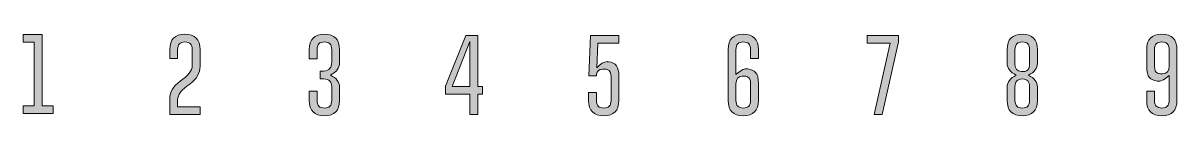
# Model space of a CAD drawing. Header units: inches. Extents: x 4.5 to 64.1, y -8.2 to -4.
import ezdxf

# ---------------------------------------------------------------- set-up
doc = ezdxf.new("R2010")
doc.units = ezdxf.units.IN
doc.header["$MEASUREMENT"] = 0
doc.layers.add('With Dials', color=7, linetype='Continuous')

# ---------------------------------------------------------------- blocks, each defined once
blk = doc.blocks.new('block 3')
at = {"layer": 'With Dials', "true_color": 0x231f20}
h = blk.add_hatch(color=250, dxfattribs=at)
h.dxf.hatch_style = 2
h.paths.add_polyline_path([(5.509, -3.975), (5.509, -7.651), (6.088, -7.651), (6.088, -8.043), (4.528, -8.043), (4.528, -7.651), (5.108, -7.651), (5.108, -4.368), (4.528, -4.368), (4.528, -3.975)])
at = {"layer": 'With Dials', "lineweight": 0}
blk.add_lwpolyline([(5.509, -3.975), (5.509, -7.651), (6.088, -7.651), (6.088, -8.043), (4.528, -8.043), (4.528, -7.651), (5.108, -7.651), (5.108, -4.368), (4.528, -4.368), (4.528, -3.975), (5.509, -3.975)], dxfattribs=at)
blk = doc.blocks.new('block 4')
at = {"layer": 'With Dials', "true_color": 0x231f20}
h = blk.add_hatch(color=250, dxfattribs=at)
h.dxf.hatch_style = 2
edge = h.paths.add_edge_path()
edge.add_spline(control_points=[(12.098, -7.284), (12.098, -6.934), (12.275, -6.631), (12.629, -6.377), (13.045, -6.082), (13.254, -5.82), (13.256, -5.591), (13.256, -5.591), (13.256, -4.75), (13.256, -4.75), (13.256, -4.484), (13.131, -4.351), (12.881, -4.351), (12.881, -4.351), (12.877, -4.351), (12.877, -4.351), (12.626, -4.351), (12.501, -4.484), (12.501, -4.75), (12.501, -4.75), (12.501, -5.215), (12.501, -5.215), (12.501, -5.215), (12.098, -5.215), (12.098, -5.215), (12.098, -5.215), (12.098, -4.75), (12.098, -4.75), (12.098, -4.219), (12.358, -3.954), (12.877, -3.954), (13.398, -3.954), (13.659, -4.219), (13.659, -4.75), (13.659, -4.75), (13.659, -5.606), (13.659, -5.606), (13.659, -5.962), (13.481, -6.269), (13.125, -6.525), (12.709, -6.822), (12.501, -7.092), (12.501, -7.336), (12.501, -7.336), (12.501, -7.702), (12.501, -7.702), (12.501, -7.702), (13.659, -7.702), (13.659, -7.702), (13.659, -7.702), (13.659, -8.096), (13.659, -8.096), (13.659, -8.096), (12.098, -8.096), (12.098, -8.096), (12.098, -8.096), (12.098, -7.284), (12.098, -7.284)], knot_values=[0, 0, 0, 0, 1, 1, 1, 2, 2, 2, 3, 3, 3, 4, 4, 4, 5, 5, 5, 6, 6, 6, 7, 7, 7, 8, 8, 8, 9, 9, 9, 10, 10, 10, 11, 11, 11, 12, 12, 12, 13, 13, 13, 14, 14, 14, 15, 15, 15, 16, 16, 16, 17, 17, 17, 18, 18, 18, 19, 19, 19, 19], degree=3, periodic=1)
at = {"layer": 'With Dials', "lineweight": 0}
blk.add_open_spline([(12.098, -7.284), (12.098, -6.934), (12.275, -6.631), (12.629, -6.377), (13.045, -6.082), (13.254, -5.82), (13.256, -5.591), (13.256, -5.591), (13.256, -4.75), (13.256, -4.75), (13.256, -4.484), (13.131, -4.351), (12.881, -4.351), (12.881, -4.351), (12.877, -4.351), (12.877, -4.351), (12.626, -4.351), (12.501, -4.484), (12.501, -4.75), (12.501, -4.75), (12.501, -5.215), (12.501, -5.215), (12.501, -5.215), (12.098, -5.215), (12.098, -5.215), (12.098, -5.215), (12.098, -4.75), (12.098, -4.75), (12.098, -4.219), (12.358, -3.954), (12.877, -3.954), (13.398, -3.954), (13.659, -4.219), (13.659, -4.75), (13.659, -4.75), (13.659, -5.606), (13.659, -5.606), (13.659, -5.962), (13.481, -6.269), (13.125, -6.525), (12.709, -6.822), (12.501, -7.092), (12.501, -7.336), (12.501, -7.336), (12.501, -7.702), (12.501, -7.702), (12.501, -7.702), (13.659, -7.702), (13.659, -7.702), (13.659, -7.702), (13.659, -8.096), (13.659, -8.096), (13.659, -8.096), (12.098, -8.096), (12.098, -8.096), (12.098, -8.096), (12.098, -7.284), (12.098, -7.284)], degree=3, knots=[0, 0, 0, 0, 1, 1, 1, 2, 2, 2, 3, 3, 3, 4, 4, 4, 5, 5, 5, 6, 6, 6, 7, 7, 7, 8, 8, 8, 9, 9, 9, 10, 10, 10, 11, 11, 11, 12, 12, 12, 13, 13, 13, 14, 14, 14, 15, 15, 15, 16, 16, 16, 17, 17, 17, 18, 18, 18, 19, 19, 19, 19], dxfattribs=at)
blk = doc.blocks.new('block 5')
at = {"layer": 'With Dials', "true_color": 0x231f20}
h = blk.add_hatch(color=250, dxfattribs=at)
h.dxf.hatch_style = 2
edge = h.paths.add_edge_path()
edge.add_spline(control_points=[(20.055, -5.86), (20.325, -5.819), (20.458, -5.665), (20.454, -5.399), (20.454, -5.399), (20.454, -4.748), (20.454, -4.748), (20.454, -4.483), (20.328, -4.351), (20.077, -4.351), (19.825, -4.351), (19.699, -4.483), (19.699, -4.748), (19.699, -4.748), (19.699, -5.217), (19.699, -5.217), (19.699, -5.217), (19.296, -5.217), (19.296, -5.217), (19.296, -5.217), (19.296, -4.748), (19.296, -4.748), (19.296, -4.22), (19.557, -3.955), (20.077, -3.954), (20.597, -3.954), (20.857, -4.219), (20.857, -4.748), (20.857, -4.748), (20.857, -5.42), (20.857, -5.42), (20.857, -5.691), (20.701, -5.907), (20.39, -6.067), (20.701, -6.225), (20.857, -6.424), (20.857, -6.664), (20.857, -6.664), (20.857, -7.369), (20.857, -7.369), (20.857, -7.898), (20.597, -8.163), (20.077, -8.163), (19.557, -8.161), (19.296, -7.897), (19.296, -7.369), (19.296, -7.369), (19.296, -6.9), (19.296, -6.9), (19.296, -6.9), (19.699, -6.9), (19.699, -6.9), (19.699, -6.9), (19.699, -7.369), (19.699, -7.369), (19.699, -7.633), (19.825, -7.766), (20.077, -7.766), (20.328, -7.766), (20.454, -7.633), (20.454, -7.369), (20.454, -7.369), (20.454, -6.664), (20.454, -6.664), (20.458, -6.406), (20.323, -6.271), (20.049, -6.257), (20.049, -6.257), (19.854, -6.257), (19.854, -6.257), (19.854, -6.257), (19.854, -5.86), (19.854, -5.86), (19.854, -5.86), (20.055, -5.86), (20.055, -5.86)], knot_values=[0, 0, 0, 0, 1, 1, 1, 2, 2, 2, 3, 3, 3, 4, 4, 4, 5, 5, 5, 6, 6, 6, 7, 7, 7, 8, 8, 8, 9, 9, 9, 10, 10, 10, 11, 11, 11, 12, 12, 12, 13, 13, 13, 14, 14, 14, 15, 15, 15, 16, 16, 16, 17, 17, 17, 18, 18, 18, 19, 19, 19, 20, 20, 20, 21, 21, 21, 22, 22, 22, 23, 23, 23, 24, 24, 24, 25, 25, 25, 25], degree=3, periodic=1)
at = {"layer": 'With Dials', "lineweight": 0}
blk.add_open_spline([(20.055, -5.86), (20.325, -5.819), (20.458, -5.665), (20.454, -5.399), (20.454, -5.399), (20.454, -4.748), (20.454, -4.748), (20.454, -4.483), (20.328, -4.351), (20.077, -4.351), (19.825, -4.351), (19.699, -4.483), (19.699, -4.748), (19.699, -4.748), (19.699, -5.217), (19.699, -5.217), (19.699, -5.217), (19.296, -5.217), (19.296, -5.217), (19.296, -5.217), (19.296, -4.748), (19.296, -4.748), (19.296, -4.22), (19.557, -3.955), (20.077, -3.954), (20.597, -3.954), (20.857, -4.219), (20.857, -4.748), (20.857, -4.748), (20.857, -5.42), (20.857, -5.42), (20.857, -5.691), (20.701, -5.907), (20.39, -6.067), (20.701, -6.225), (20.857, -6.424), (20.857, -6.664), (20.857, -6.664), (20.857, -7.369), (20.857, -7.369), (20.857, -7.898), (20.597, -8.163), (20.077, -8.163), (19.557, -8.161), (19.296, -7.897), (19.296, -7.369), (19.296, -7.369), (19.296, -6.9), (19.296, -6.9), (19.296, -6.9), (19.699, -6.9), (19.699, -6.9), (19.699, -6.9), (19.699, -7.369), (19.699, -7.369), (19.699, -7.633), (19.825, -7.766), (20.077, -7.766), (20.328, -7.766), (20.454, -7.633), (20.454, -7.369), (20.454, -7.369), (20.454, -6.664), (20.454, -6.664), (20.458, -6.406), (20.323, -6.271), (20.049, -6.257), (20.049, -6.257), (19.854, -6.257), (19.854, -6.257), (19.854, -6.257), (19.854, -5.86), (19.854, -5.86), (19.854, -5.86), (20.055, -5.86), (20.055, -5.86)], degree=3, knots=[0, 0, 0, 0, 1, 1, 1, 2, 2, 2, 3, 3, 3, 4, 4, 4, 5, 5, 5, 6, 6, 6, 7, 7, 7, 8, 8, 8, 9, 9, 9, 10, 10, 10, 11, 11, 11, 12, 12, 12, 13, 13, 13, 14, 14, 14, 15, 15, 15, 16, 16, 16, 17, 17, 17, 18, 18, 18, 19, 19, 19, 20, 20, 20, 21, 21, 21, 22, 22, 22, 23, 23, 23, 24, 24, 24, 25, 25, 25, 25], dxfattribs=at)
blk = doc.blocks.new('block 6')
at = {"layer": 'With Dials', "true_color": 0x231f20}
h = blk.add_hatch(color=250, dxfattribs=at)
h.dxf.hatch_style = 2
h.paths.add_polyline_path([(27.991, -4.024), (27.991, -6.649), (28.228, -6.649), (28.228, -7.042), (27.991, -7.042), (27.991, -8.092), (27.588, -8.092), (27.588, -7.042), (26.333, -7.042), (26.333, -6.629), (27.381, -4.024)])
h.paths.add_polyline_path([(26.676, -6.649), (27.588, -6.649), (27.588, -4.338)])
at = {"layer": 'With Dials', "lineweight": 0}
for points in [[(27.991, -4.024), (27.991, -6.649), (28.228, -6.649), (28.228, -7.042), (27.991, -7.042), (27.991, -8.092), (27.588, -8.092), (27.588, -7.042), (26.333, -7.042), (26.333, -6.629), (27.381, -4.024), (27.991, -4.024)], [(26.676, -6.649), (27.588, -6.649), (27.588, -4.338), (26.676, -6.649)]]:
    blk.add_lwpolyline(points, dxfattribs=at)
blk = doc.blocks.new('block 7')
at = {"layer": 'With Dials', "true_color": 0x231f20}
h = blk.add_hatch(color=250, dxfattribs=at)
h.dxf.hatch_style = 2
edge = h.paths.add_edge_path()
edge.add_spline(control_points=[(34.868, -6.151), (34.868, -5.953), (34.815, -5.831), (34.707, -5.785), (34.662, -5.762), (34.591, -5.75), (34.496, -5.75), (34.474, -5.75), (34.453, -5.751), (34.432, -5.752), (34.249, -5.761), (34.145, -5.849), (34.12, -6.017), (34.12, -6.017), (34.118, -6.093), (34.118, -6.093), (34.118, -6.093), (33.715, -6.093), (33.715, -6.093), (33.715, -6.093), (33.798, -4.02), (33.798, -4.02), (33.798, -4.02), (35.271, -4.02), (35.271, -4.02), (35.271, -4.02), (35.271, -4.415), (35.271, -4.415), (35.271, -4.415), (34.186, -4.415), (34.186, -4.415), (34.186, -4.415), (34.13, -5.688), (34.13, -5.688), (34.315, -5.484), (34.497, -5.378), (34.676, -5.37), (34.693, -5.37), (34.713, -5.372), (34.738, -5.376), (34.923, -5.391), (35.062, -5.463), (35.156, -5.591), (35.233, -5.699), (35.271, -5.885), (35.271, -6.151), (35.271, -6.151), (35.271, -7.369), (35.271, -7.369), (35.271, -7.897), (35.011, -8.16), (34.49, -8.16), (33.971, -8.16), (33.711, -7.897), (33.711, -7.369), (33.711, -7.369), (33.711, -6.968), (33.711, -6.968), (33.711, -6.968), (34.114, -6.968), (34.114, -6.968), (34.114, -6.968), (34.114, -7.369), (34.114, -7.369), (34.114, -7.633), (34.239, -7.766), (34.49, -7.766), (34.742, -7.766), (34.868, -7.633), (34.868, -7.369), (34.868, -7.369), (34.868, -6.151), (34.868, -6.151)], knot_values=[0, 0, 0, 0, 1, 1, 1, 2, 2, 2, 3, 3, 3, 4, 4, 4, 5, 5, 5, 6, 6, 6, 7, 7, 7, 8, 8, 8, 9, 9, 9, 10, 10, 10, 11, 11, 11, 12, 12, 12, 13, 13, 13, 14, 14, 14, 15, 15, 15, 16, 16, 16, 17, 17, 17, 18, 18, 18, 19, 19, 19, 20, 20, 20, 21, 21, 21, 22, 22, 22, 23, 23, 23, 24, 24, 24, 24], degree=3, periodic=1)
at = {"layer": 'With Dials', "lineweight": 0}
blk.add_open_spline([(34.868, -6.151), (34.868, -5.953), (34.815, -5.831), (34.707, -5.785), (34.662, -5.762), (34.591, -5.75), (34.496, -5.75), (34.474, -5.75), (34.453, -5.751), (34.432, -5.752), (34.249, -5.761), (34.145, -5.849), (34.12, -6.017), (34.12, -6.017), (34.118, -6.093), (34.118, -6.093), (34.118, -6.093), (33.715, -6.093), (33.715, -6.093), (33.715, -6.093), (33.798, -4.02), (33.798, -4.02), (33.798, -4.02), (35.271, -4.02), (35.271, -4.02), (35.271, -4.02), (35.271, -4.415), (35.271, -4.415), (35.271, -4.415), (34.186, -4.415), (34.186, -4.415), (34.186, -4.415), (34.13, -5.688), (34.13, -5.688), (34.315, -5.484), (34.497, -5.378), (34.676, -5.37), (34.693, -5.37), (34.713, -5.372), (34.738, -5.376), (34.923, -5.391), (35.062, -5.463), (35.156, -5.591), (35.233, -5.699), (35.271, -5.885), (35.271, -6.151), (35.271, -6.151), (35.271, -7.369), (35.271, -7.369), (35.271, -7.897), (35.011, -8.16), (34.49, -8.16), (33.971, -8.16), (33.711, -7.897), (33.711, -7.369), (33.711, -7.369), (33.711, -6.968), (33.711, -6.968), (33.711, -6.968), (34.114, -6.968), (34.114, -6.968), (34.114, -6.968), (34.114, -7.369), (34.114, -7.369), (34.114, -7.633), (34.239, -7.766), (34.49, -7.766), (34.742, -7.766), (34.868, -7.633), (34.868, -7.369), (34.868, -7.369), (34.868, -6.151), (34.868, -6.151)], degree=3, knots=[0, 0, 0, 0, 1, 1, 1, 2, 2, 2, 3, 3, 3, 4, 4, 4, 5, 5, 5, 6, 6, 6, 7, 7, 7, 8, 8, 8, 9, 9, 9, 10, 10, 10, 11, 11, 11, 12, 12, 12, 13, 13, 13, 14, 14, 14, 15, 15, 15, 16, 16, 16, 17, 17, 17, 18, 18, 18, 19, 19, 19, 20, 20, 20, 21, 21, 21, 22, 22, 22, 23, 23, 23, 24, 24, 24, 24], dxfattribs=at)
blk = doc.blocks.new('block 8')
at = {"layer": 'With Dials', "true_color": 0x231f20}
h = blk.add_hatch(color=250, dxfattribs=at)
h.dxf.hatch_style = 2
edge = h.paths.add_edge_path()
edge.add_spline(control_points=[(42.469, -7.369), (42.469, -7.896), (42.209, -8.16), (41.688, -8.16), (41.169, -8.16), (40.909, -7.896), (40.909, -7.369), (40.909, -7.369), (40.909, -4.748), (40.909, -4.748), (40.909, -4.218), (41.169, -3.954), (41.688, -3.954), (42.209, -3.954), (42.469, -4.218), (42.469, -4.748), (42.469, -4.748), (42.469, -5.215), (42.469, -5.215), (42.469, -5.215), (42.066, -5.215), (42.066, -5.215), (42.066, -5.215), (42.066, -4.748), (42.066, -4.748), (42.066, -4.483), (41.941, -4.351), (41.69, -4.351), (41.69, -4.351), (41.686, -4.351), (41.686, -4.351), (41.437, -4.351), (41.312, -4.483), (41.312, -4.748), (41.312, -4.748), (41.312, -6.031), (41.312, -6.031), (41.527, -5.838), (41.705, -5.742), (41.845, -5.742), (41.873, -5.742), (41.901, -5.743), (41.93, -5.746), (42.101, -5.764), (42.232, -5.823), (42.325, -5.924), (42.421, -6.027), (42.469, -6.225), (42.469, -6.517), (42.469, -6.517), (42.469, -7.369), (42.469, -7.369)], knot_values=[0, 0, 0, 0, 1, 1, 1, 2, 2, 2, 3, 3, 3, 4, 4, 4, 5, 5, 5, 6, 6, 6, 7, 7, 7, 8, 8, 8, 9, 9, 9, 10, 10, 10, 11, 11, 11, 12, 12, 12, 13, 13, 13, 14, 14, 14, 15, 15, 15, 16, 16, 16, 17, 17, 17, 17], degree=3, periodic=1)
edge = h.paths.add_edge_path()
edge.add_spline(control_points=[(41.312, -7.369), (41.312, -7.633), (41.437, -7.765), (41.688, -7.765), (41.94, -7.765), (42.066, -7.633), (42.066, -7.369), (42.066, -7.369), (42.066, -6.517), (42.066, -6.517), (42.066, -6.317), (42.013, -6.194), (41.905, -6.149), (41.858, -6.128), (41.788, -6.118), (41.694, -6.118), (41.672, -6.118), (41.651, -6.119), (41.63, -6.12), (41.418, -6.128), (41.312, -6.261), (41.312, -6.517), (41.312, -6.517), (41.312, -7.369), (41.312, -7.369)], knot_values=[0, 0, 0, 0, 1, 1, 1, 2, 2, 2, 3, 3, 3, 4, 4, 4, 5, 5, 5, 6, 6, 6, 7, 7, 7, 8, 8, 8, 8], degree=3, periodic=1)
at = {"layer": 'With Dials', "lineweight": 0}
for points, knots in [([(42.469, -7.369), (42.469, -7.896), (42.209, -8.16), (41.688, -8.16), (41.169, -8.16), (40.909, -7.896), (40.909, -7.369), (40.909, -7.369), (40.909, -4.748), (40.909, -4.748), (40.909, -4.218), (41.169, -3.954), (41.688, -3.954), (42.209, -3.954), (42.469, -4.218), (42.469, -4.748), (42.469, -4.748), (42.469, -5.215), (42.469, -5.215), (42.469, -5.215), (42.066, -5.215), (42.066, -5.215), (42.066, -5.215), (42.066, -4.748), (42.066, -4.748), (42.066, -4.483), (41.941, -4.351), (41.69, -4.351), (41.69, -4.351), (41.686, -4.351), (41.686, -4.351), (41.437, -4.351), (41.312, -4.483), (41.312, -4.748), (41.312, -4.748), (41.312, -6.031), (41.312, -6.031), (41.527, -5.838), (41.705, -5.742), (41.845, -5.742), (41.873, -5.742), (41.901, -5.743), (41.93, -5.746), (42.101, -5.764), (42.232, -5.823), (42.325, -5.924), (42.421, -6.027), (42.469, -6.225), (42.469, -6.517), (42.469, -6.517), (42.469, -7.369), (42.469, -7.369)], [0, 0, 0, 0, 1, 1, 1, 2, 2, 2, 3, 3, 3, 4, 4, 4, 5, 5, 5, 6, 6, 6, 7, 7, 7, 8, 8, 8, 9, 9, 9, 10, 10, 10, 11, 11, 11, 12, 12, 12, 13, 13, 13, 14, 14, 14, 15, 15, 15, 16, 16, 16, 17, 17, 17, 17]), ([(41.312, -7.369), (41.312, -7.633), (41.437, -7.765), (41.688, -7.765), (41.94, -7.765), (42.066, -7.633), (42.066, -7.369), (42.066, -7.369), (42.066, -6.517), (42.066, -6.517), (42.066, -6.317), (42.013, -6.194), (41.905, -6.149), (41.858, -6.128), (41.788, -6.118), (41.694, -6.118), (41.672, -6.118), (41.651, -6.119), (41.63, -6.12), (41.418, -6.128), (41.312, -6.261), (41.312, -6.517), (41.312, -6.517), (41.312, -7.369), (41.312, -7.369)], [0, 0, 0, 0, 1, 1, 1, 2, 2, 2, 3, 3, 3, 4, 4, 4, 5, 5, 5, 6, 6, 6, 7, 7, 7, 8, 8, 8, 8])]:
    blk.add_open_spline(points, degree=3, knots=knots, dxfattribs=at)
blk = doc.blocks.new('block 9')
at = {"layer": 'With Dials', "true_color": 0x231f20}
h = blk.add_hatch(color=250, dxfattribs=at)
h.dxf.hatch_style = 2
h.paths.add_polyline_path([(48.088, -4.417), (48.088, -4.024), (49.701, -4.024), (49.701, -4.345), (48.857, -8.092), (48.444, -8.092), (49.269, -4.417)])
at = {"layer": 'With Dials', "lineweight": 0}
blk.add_lwpolyline([(48.088, -4.417), (48.088, -4.024), (49.701, -4.024), (49.701, -4.345), (48.857, -8.092), (48.444, -8.092), (49.269, -4.417), (48.088, -4.417)], dxfattribs=at)
blk = doc.blocks.new('block 10')
at = {"layer": 'With Dials', "true_color": 0x231f20}
h = blk.add_hatch(color=250, dxfattribs=at)
h.dxf.hatch_style = 2
edge = h.paths.add_edge_path()
edge.add_spline(control_points=[(55.307, -4.748), (55.307, -4.22), (55.568, -3.956), (56.089, -3.954), (56.608, -3.954), (56.868, -4.219), (56.868, -4.748), (56.868, -4.748), (56.868, -5.469), (56.868, -5.469), (56.868, -5.708), (56.712, -5.907), (56.401, -6.067), (56.712, -6.225), (56.868, -6.424), (56.868, -6.664), (56.868, -6.664), (56.868, -7.369), (56.868, -7.369), (56.868, -7.898), (56.608, -8.163), (56.089, -8.163), (55.568, -8.161), (55.307, -7.897), (55.307, -7.369), (55.307, -7.369), (55.307, -6.664), (55.307, -6.664), (55.307, -6.424), (55.462, -6.225), (55.772, -6.067), (55.462, -5.907), (55.307, -5.708), (55.307, -5.469), (55.307, -5.469), (55.307, -4.748), (55.307, -4.748)], knot_values=[0, 0, 0, 0, 1, 1, 1, 2, 2, 2, 3, 3, 3, 4, 4, 4, 5, 5, 5, 6, 6, 6, 7, 7, 7, 8, 8, 8, 9, 9, 9, 10, 10, 10, 11, 11, 11, 12, 12, 12, 12], degree=3, periodic=1)
edge = h.paths.add_edge_path()
edge.add_spline(control_points=[(55.71, -5.469), (55.706, -5.731), (55.812, -5.866), (56.029, -5.875), (56.051, -5.876), (56.074, -5.877), (56.099, -5.877), (56.19, -5.877), (56.26, -5.867), (56.31, -5.848), (56.417, -5.798), (56.469, -5.672), (56.465, -5.469), (56.465, -5.469), (56.465, -4.748), (56.465, -4.748), (56.465, -4.483), (56.339, -4.351), (56.089, -4.351), (55.836, -4.351), (55.71, -4.483), (55.71, -4.748), (55.71, -4.748), (55.71, -5.469), (55.71, -5.469)], knot_values=[0, 0, 0, 0, 1, 1, 1, 2, 2, 2, 3, 3, 3, 4, 4, 4, 5, 5, 5, 6, 6, 6, 7, 7, 7, 8, 8, 8, 8], degree=3, periodic=1)
edge = h.paths.add_edge_path()
edge.add_spline(control_points=[(55.71, -7.369), (55.71, -7.634), (55.836, -7.766), (56.089, -7.766), (56.339, -7.766), (56.465, -7.634), (56.465, -7.369), (56.465, -7.369), (56.465, -6.668), (56.465, -6.668), (56.469, -6.397), (56.343, -6.261), (56.086, -6.261), (55.832, -6.261), (55.706, -6.397), (55.71, -6.668), (55.71, -6.668), (55.71, -7.369), (55.71, -7.369)], knot_values=[0, 0, 0, 0, 1, 1, 1, 2, 2, 2, 3, 3, 3, 4, 4, 4, 5, 5, 5, 6, 6, 6, 6], degree=3, periodic=1)
at = {"layer": 'With Dials', "lineweight": 0}
for points, knots in [([(55.307, -4.748), (55.307, -4.22), (55.568, -3.956), (56.089, -3.954), (56.608, -3.954), (56.868, -4.219), (56.868, -4.748), (56.868, -4.748), (56.868, -5.469), (56.868, -5.469), (56.868, -5.708), (56.712, -5.907), (56.401, -6.067), (56.712, -6.225), (56.868, -6.424), (56.868, -6.664), (56.868, -6.664), (56.868, -7.369), (56.868, -7.369), (56.868, -7.898), (56.608, -8.163), (56.089, -8.163), (55.568, -8.161), (55.307, -7.897), (55.307, -7.369), (55.307, -7.369), (55.307, -6.664), (55.307, -6.664), (55.307, -6.424), (55.462, -6.225), (55.772, -6.067), (55.462, -5.907), (55.307, -5.708), (55.307, -5.469), (55.307, -5.469), (55.307, -4.748), (55.307, -4.748)], [0, 0, 0, 0, 1, 1, 1, 2, 2, 2, 3, 3, 3, 4, 4, 4, 5, 5, 5, 6, 6, 6, 7, 7, 7, 8, 8, 8, 9, 9, 9, 10, 10, 10, 11, 11, 11, 12, 12, 12, 12]), ([(55.71, -5.469), (55.706, -5.731), (55.812, -5.866), (56.029, -5.875), (56.051, -5.876), (56.074, -5.877), (56.099, -5.877), (56.19, -5.877), (56.26, -5.867), (56.31, -5.848), (56.417, -5.798), (56.469, -5.672), (56.465, -5.469), (56.465, -5.469), (56.465, -4.748), (56.465, -4.748), (56.465, -4.483), (56.339, -4.351), (56.089, -4.351), (55.836, -4.351), (55.71, -4.483), (55.71, -4.748), (55.71, -4.748), (55.71, -5.469), (55.71, -5.469)], [0, 0, 0, 0, 1, 1, 1, 2, 2, 2, 3, 3, 3, 4, 4, 4, 5, 5, 5, 6, 6, 6, 7, 7, 7, 8, 8, 8, 8]), ([(55.71, -7.369), (55.71, -7.634), (55.836, -7.766), (56.089, -7.766), (56.339, -7.766), (56.465, -7.634), (56.465, -7.369), (56.465, -7.369), (56.465, -6.668), (56.465, -6.668), (56.469, -6.397), (56.343, -6.261), (56.086, -6.261), (55.832, -6.261), (55.706, -6.397), (55.71, -6.668), (55.71, -6.668), (55.71, -7.369), (55.71, -7.369)], [0, 0, 0, 0, 1, 1, 1, 2, 2, 2, 3, 3, 3, 4, 4, 4, 5, 5, 5, 6, 6, 6, 6])]:
    blk.add_open_spline(points, degree=3, knots=knots, dxfattribs=at)
blk = doc.blocks.new('block 11')
at = {"layer": 'With Dials', "true_color": 0x231f20}
h = blk.add_hatch(color=250, dxfattribs=at)
h.dxf.hatch_style = 2
edge = h.paths.add_edge_path()
edge.add_spline(control_points=[(62.505, -4.748), (62.505, -4.22), (62.766, -3.955), (63.286, -3.954), (63.806, -3.954), (64.066, -4.219), (64.066, -4.748), (64.066, -4.748), (64.066, -7.369), (64.066, -7.369), (64.066, -7.897), (63.805, -8.16), (63.284, -8.16), (62.765, -8.16), (62.505, -7.897), (62.505, -7.369), (62.505, -7.369), (62.505, -6.899), (62.505, -6.899), (62.505, -6.899), (62.908, -6.899), (62.908, -6.899), (62.908, -6.899), (62.908, -7.369), (62.908, -7.369), (62.908, -7.632), (63.034, -7.764), (63.284, -7.766), (63.284, -7.766), (63.288, -7.766), (63.288, -7.766), (63.538, -7.766), (63.663, -7.633), (63.663, -7.369), (63.663, -7.369), (63.663, -6.083), (63.663, -6.083), (63.446, -6.277), (63.266, -6.374), (63.123, -6.374), (63.098, -6.374), (63.073, -6.373), (63.047, -6.37), (62.876, -6.352), (62.743, -6.293), (62.65, -6.193), (62.553, -6.088), (62.505, -5.89), (62.505, -5.599), (62.505, -5.599), (62.505, -4.748), (62.505, -4.748)], knot_values=[0, 0, 0, 0, 1, 1, 1, 2, 2, 2, 3, 3, 3, 4, 4, 4, 5, 5, 5, 6, 6, 6, 7, 7, 7, 8, 8, 8, 9, 9, 9, 10, 10, 10, 11, 11, 11, 12, 12, 12, 13, 13, 13, 14, 14, 14, 15, 15, 15, 16, 16, 16, 17, 17, 17, 17], degree=3, periodic=1)
edge = h.paths.add_edge_path()
edge.add_spline(control_points=[(63.663, -4.748), (63.663, -4.483), (63.537, -4.351), (63.286, -4.351), (63.034, -4.351), (62.908, -4.483), (62.908, -4.748), (62.908, -4.748), (62.908, -5.599), (62.908, -5.599), (62.908, -5.798), (62.961, -5.92), (63.067, -5.967), (63.116, -5.987), (63.184, -5.996), (63.274, -5.996), (63.297, -5.996), (63.319, -5.995), (63.34, -5.994), (63.555, -5.987), (63.663, -5.856), (63.663, -5.599), (63.663, -5.599), (63.663, -4.748), (63.663, -4.748)], knot_values=[0, 0, 0, 0, 1, 1, 1, 2, 2, 2, 3, 3, 3, 4, 4, 4, 5, 5, 5, 6, 6, 6, 7, 7, 7, 8, 8, 8, 8], degree=3, periodic=1)
at = {"layer": 'With Dials', "lineweight": 0}
for points, knots in [([(62.505, -4.748), (62.505, -4.22), (62.766, -3.955), (63.286, -3.954), (63.806, -3.954), (64.066, -4.219), (64.066, -4.748), (64.066, -4.748), (64.066, -7.369), (64.066, -7.369), (64.066, -7.897), (63.805, -8.16), (63.284, -8.16), (62.765, -8.16), (62.505, -7.897), (62.505, -7.369), (62.505, -7.369), (62.505, -6.899), (62.505, -6.899), (62.505, -6.899), (62.908, -6.899), (62.908, -6.899), (62.908, -6.899), (62.908, -7.369), (62.908, -7.369), (62.908, -7.632), (63.034, -7.764), (63.284, -7.766), (63.284, -7.766), (63.288, -7.766), (63.288, -7.766), (63.538, -7.766), (63.663, -7.633), (63.663, -7.369), (63.663, -7.369), (63.663, -6.083), (63.663, -6.083), (63.446, -6.277), (63.266, -6.374), (63.123, -6.374), (63.098, -6.374), (63.073, -6.373), (63.047, -6.37), (62.876, -6.352), (62.743, -6.293), (62.65, -6.193), (62.553, -6.088), (62.505, -5.89), (62.505, -5.599), (62.505, -5.599), (62.505, -4.748), (62.505, -4.748)], [0, 0, 0, 0, 1, 1, 1, 2, 2, 2, 3, 3, 3, 4, 4, 4, 5, 5, 5, 6, 6, 6, 7, 7, 7, 8, 8, 8, 9, 9, 9, 10, 10, 10, 11, 11, 11, 12, 12, 12, 13, 13, 13, 14, 14, 14, 15, 15, 15, 16, 16, 16, 17, 17, 17, 17]), ([(63.663, -4.748), (63.663, -4.483), (63.537, -4.351), (63.286, -4.351), (63.034, -4.351), (62.908, -4.483), (62.908, -4.748), (62.908, -4.748), (62.908, -5.599), (62.908, -5.599), (62.908, -5.798), (62.961, -5.92), (63.067, -5.967), (63.116, -5.987), (63.184, -5.996), (63.274, -5.996), (63.297, -5.996), (63.319, -5.995), (63.34, -5.994), (63.555, -5.987), (63.663, -5.856), (63.663, -5.599), (63.663, -5.599), (63.663, -4.748), (63.663, -4.748)], [0, 0, 0, 0, 1, 1, 1, 2, 2, 2, 3, 3, 3, 4, 4, 4, 5, 5, 5, 6, 6, 6, 7, 7, 7, 8, 8, 8, 8])]:
    blk.add_open_spline(points, degree=3, knots=knots, dxfattribs=at)
blk = doc.blocks.new('block 2')
at = {"layer": 'With Dials'}
for name in ['block 3', 'block 4', 'block 5', 'block 6', 'block 7', 'block 8', 'block 9', 'block 10', 'block 11']:
    blk.add_blockref(name, (0, 0), dxfattribs=at)

msp = doc.modelspace()

# ---------------------------------------------------------------- block references
at = {"layer": 'With Dials'}
msp.add_blockref('block 2', (0, 0), dxfattribs=at)

doc.saveas('drawing.dxf')
